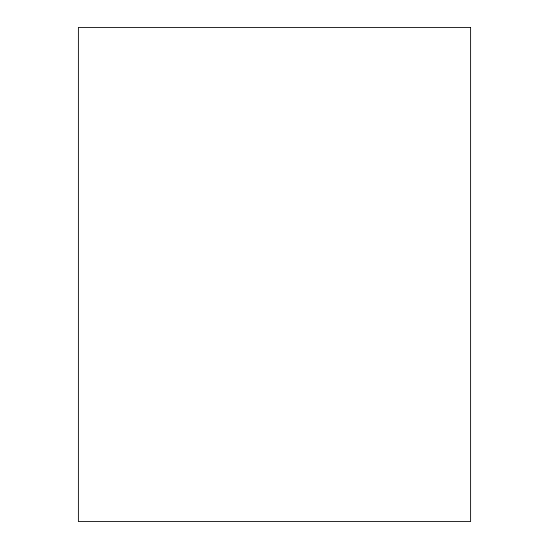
<?xml version="1.0" encoding="UTF-8"?>
<svg xmlns="http://www.w3.org/2000/svg" width="549" height="549" viewBox="0 0 549 549"><rect width="100%" height="100%" fill="white"/><g stroke="black" fill="none" stroke-linecap="round" stroke-linejoin="round"><path stroke-width="0.82" d="M470.61 27.45L78.39 27.45L78.39 521.55L470.61 521.55L470.61 27.45"/></g></svg>
